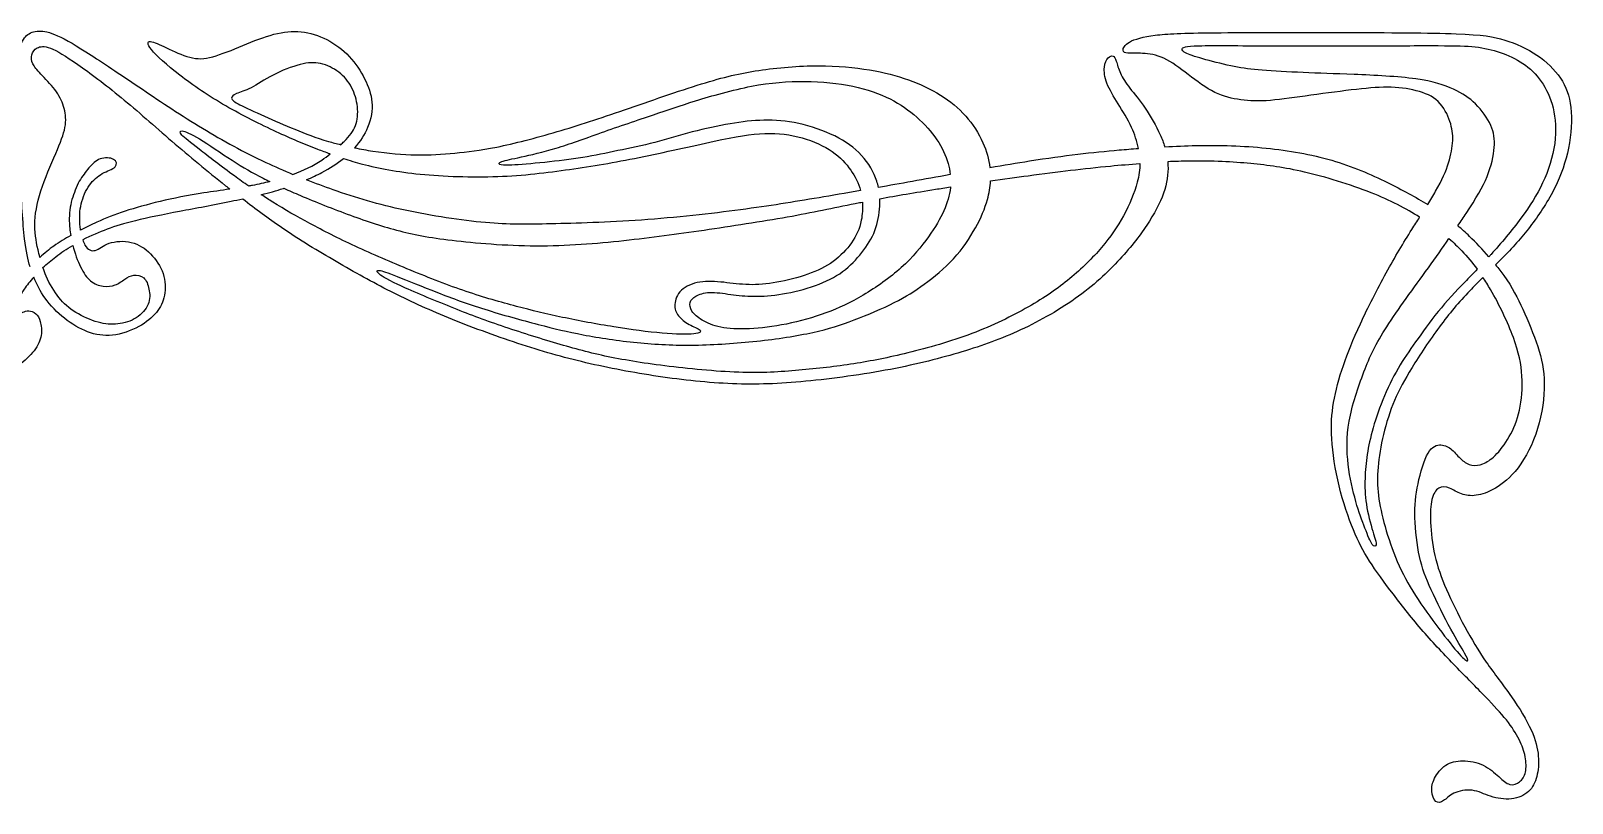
# Model space of a CAD drawing. Header units: millimetres. Extents: x -9.7 to 9.9, y 0 to 16.7.
# Drawn here: x 0.17 to 9.65, y -0.04 to 4.72 of the extents above; entities that cross this region are included whole.
import ezdxf

# ---------------------------------------------------------------- set-up
doc = ezdxf.new("R2010")
doc.units = ezdxf.units.MM
doc.header["$MEASUREMENT"] = 0
doc.layers.add('LAYER_1', color=18, linetype='Continuous')

msp = doc.modelspace()

# ---------------------------------------------------------------- linework, layer by layer
at = {"layer": 'LAYER_1', "color": 5}
for points, knots in [([(0.16228, 3.263035), (0.14808, 3.308655), (0.13707, 3.360435), (0.12829, 3.437205), (0.11725, 3.533765), (0.10965, 3.669975), (0.10182, 3.793615), (0.09398, 3.917245), (0.0858, 4.028405), (0.07999, 4.127025), (0.07418, 4.225645), (0.07067, 4.311785), (0.0736, 4.391515), (0.07651, 4.471215), (0.08582, 4.544555), (0.09688, 4.594295), (0.10794, 4.644045), (0.12074, 4.670225), (0.14024, 4.687665), (0.15972, 4.705115), (0.1859, 4.713875), (0.21617, 4.715035), (0.24641, 4.716195), (0.28074, 4.709785), (0.33136, 4.686795), (0.38198, 4.663835), (0.44893, 4.624245), (0.53736, 4.567215), (0.6258, 4.510215), (0.73579, 4.435715), (0.85334, 4.356575), (0.97085, 4.277455), (1.096, 4.193635), (1.22283, 4.116845), (1.34966, 4.040045), (1.47832, 3.970185), (1.61241, 3.907065), (1.66706, 3.881355), (1.72264, 3.856735), (1.77874, 3.833275)], [60, 60, 60, 60, 60.14285714, 60.14285714, 60.14285714, 60.21428571, 60.21428571, 60.21428571, 60.28571429, 60.28571429, 60.28571429, 60.35714286, 60.35714286, 60.35714286, 60.42857143, 60.42857143, 60.42857143, 60.5, 60.5, 60.5, 60.57142857, 60.57142857, 60.57142857, 60.64285714, 60.64285714, 60.64285714, 60.71428571, 60.71428571, 60.71428571, 60.78571429, 60.78571429, 60.78571429, 60.85714286, 60.85714286, 60.85714286, 60.92857143, 60.92857143, 60.92857143, 61, 61, 61, 61]), ([(2.008435, 3.958655), (1.98293, 3.967785), (1.95801, 3.977125), (1.9336, 3.986495), (1.85013, 4.018485), (1.77212, 4.051075), (1.67727, 4.095015), (1.58245, 4.138925), (1.47071, 4.194245), (1.36626, 4.254755), (1.26183, 4.315245), (1.16466, 4.381005), (1.08407, 4.443265), (1.0035, 4.505515), (0.93945, 4.564295), (0.90947, 4.600945), (0.87952, 4.637605), (0.88361, 4.652175), (0.90311, 4.651005), (0.92259, 4.649845), (0.9575, 4.632935), (1.00144, 4.611975), (1.04535, 4.591055), (1.09835, 4.566035), (1.14519, 4.553815), (1.19201, 4.541595), (1.23275, 4.542175), (1.28627, 4.556715), (1.33979, 4.571255), (1.40616, 4.599785), (1.4719, 4.626835), (1.53764, 4.653885), (1.60283, 4.679515), (1.66247, 4.695215), (1.72208, 4.710915), (1.77624, 4.716745), (1.83005, 4.711205), (1.88386, 4.705695), (1.9374, 4.688805), (1.98802, 4.662625), (2.03864, 4.636445), (2.08635, 4.600945), (2.12591, 4.559035), (2.16547, 4.517155), (2.19693, 4.468865), (2.22078, 4.421435), (2.24462, 4.374015), (2.26092, 4.327465), (2.26531, 4.277715), (2.26966, 4.227975), (2.26203, 4.175005), (2.23878, 4.120905), (2.22063, 4.078675), (2.19284, 4.035665), (2.15869, 3.996685)], [62, 62, 62, 62, 62.10526316, 62.10526316, 62.10526316, 62.15789474, 62.15789474, 62.15789474, 62.21052632, 62.21052632, 62.21052632, 62.26315789, 62.26315789, 62.26315789, 62.31578947, 62.31578947, 62.31578947, 62.36842105, 62.36842105, 62.36842105, 62.42105263, 62.42105263, 62.42105263, 62.47368421, 62.47368421, 62.47368421, 62.52631579, 62.52631579, 62.52631579, 62.57894737, 62.57894737, 62.57894737, 62.63157895, 62.63157895, 62.63157895, 62.68421053, 62.68421053, 62.68421053, 62.73684211, 62.73684211, 62.73684211, 62.78947368, 62.78947368, 62.78947368, 62.84210526, 62.84210526, 62.84210526, 62.89473684, 62.89473684, 62.89473684, 62.94736842, 62.94736842, 62.94736842, 63, 63, 63, 63]), ([(8.76118, 3.647535), (8.77905, 3.676335), (8.79576, 3.703905), (8.81038, 3.729585), (8.84964, 3.798515), (8.87411, 3.853835), (8.8901, 3.904155), (8.90609, 3.954485), (8.91367, 3.999875), (8.91512, 4.040625), (8.91657, 4.081345), (8.9119, 4.117425), (8.89794, 4.159035), (8.88398, 4.200635), (8.8607, 4.247765), (8.82579, 4.281225), (8.7909, 4.314665), (8.74432, 4.334485), (8.69109, 4.348155), (8.63786, 4.361795), (8.5779, 4.369395), (8.51303, 4.369685), (8.44817, 4.369975), (8.37831, 4.362955), (8.29133, 4.352485), (8.20435, 4.342035), (8.10018, 4.328065), (8.00795, 4.315275), (7.91574, 4.302475), (7.83541, 4.290835), (7.76764, 4.286745), (7.69987, 4.282675), (7.64455, 4.286185), (7.59103, 4.295215), (7.53751, 4.304215), (7.48571, 4.318755), (7.43158, 4.348445), (7.37748, 4.378105), (7.32103, 4.422915), (7.26865, 4.462505), (7.21629, 4.502065), (7.16799, 4.536395), (7.12115, 4.555315), (7.07431, 4.574215), (7.02891, 4.577695), (6.994, 4.578565), (6.95909, 4.579435), (6.93465, 4.577695), (6.91689, 4.578855), (6.89915, 4.580015), (6.88809, 4.584105), (6.88722, 4.596615), (6.88635, 4.609105), (6.89567, 4.630085), (6.92681, 4.647815), (6.95792, 4.665555), (7.01089, 4.680115), (7.0842, 4.689435), (7.15751, 4.698725), (7.2512, 4.702815), (7.45137, 4.704845), (7.65154, 4.706875), (7.9582, 4.706875), (8.23894, 4.706295), (8.51968, 4.705715), (8.77456, 4.704525), (8.93631, 4.698405), (9.09806, 4.692315), (9.16673, 4.681255), (9.23568, 4.660005), (9.30462, 4.638795), (9.37389, 4.607335), (9.43324, 4.567195), (9.49257, 4.527055), (9.54205, 4.478175), (9.57755, 4.425795), (9.61301, 4.373435), (9.63458, 4.317565), (9.64244, 4.244255), (9.65028, 4.170945), (9.64445, 4.080135), (9.62758, 3.994895), (9.61072, 3.909675), (9.58277, 3.829925), (9.5435, 3.751095), (9.50423, 3.672265), (9.45359, 3.594255), (9.40094, 3.524425), (9.34829, 3.454625), (9.29356, 3.392925), (9.2284, 3.326315), (9.21243, 3.309975), (9.19578, 3.293325), (9.17884, 3.276485)], [67, 67, 67, 67, 67.0625, 67.0625, 67.0625, 67.09375, 67.09375, 67.09375, 67.125, 67.125, 67.125, 67.15625, 67.15625, 67.15625, 67.1875, 67.1875, 67.1875, 67.21875, 67.21875, 67.21875, 67.25, 67.25, 67.25, 67.28125, 67.28125, 67.28125, 67.3125, 67.3125, 67.3125, 67.34375, 67.34375, 67.34375, 67.375, 67.375, 67.375, 67.40625, 67.40625, 67.40625, 67.4375, 67.4375, 67.4375, 67.46875, 67.46875, 67.46875, 67.5, 67.5, 67.5, 67.53125, 67.53125, 67.53125, 67.5625, 67.5625, 67.5625, 67.59375, 67.59375, 67.59375, 67.625, 67.625, 67.625, 67.65625, 67.65625, 67.65625, 67.6875, 67.6875, 67.6875, 67.71875, 67.71875, 67.71875, 67.75, 67.75, 67.75, 67.78125, 67.78125, 67.78125, 67.8125, 67.8125, 67.8125, 67.84375, 67.84375, 67.84375, 67.875, 67.875, 67.875, 67.90625, 67.90625, 67.90625, 67.9375, 67.9375, 67.9375, 67.96875, 67.96875, 67.96875, 68, 68, 68, 68]), ([(0.22274, 3.322385), (0.21862, 3.337875), (0.21479, 3.353525), (0.2112, 3.369095), (0.19843, 3.424645), (0.18851, 3.479955), (0.1917, 3.544245), (0.19489, 3.608535), (0.2112, 3.681875), (0.23825, 3.760125), (0.2653, 3.838395), (0.30315, 3.921605), (0.3302, 3.986185), (0.35725, 4.050755), (0.37356, 4.096755), (0.37907, 4.138055), (0.38462, 4.179355), (0.37936, 4.216015), (0.36833, 4.251225), (0.35728, 4.286425), (0.34039, 4.320175), (0.3145, 4.354515), (0.28861, 4.388845), (0.25369, 4.423765), (0.22838, 4.450525), (0.20308, 4.477285), (0.18735, 4.495915), (0.17864, 4.514515), (0.1699, 4.533125), (0.16813, 4.551785), (0.17278, 4.568935), (0.17745, 4.586085), (0.18851, 4.601815), (0.20624, 4.611395), (0.224, 4.621005), (0.24844, 4.624515), (0.28771, 4.609685), (0.32698, 4.594855), (0.38113, 4.561655), (0.45532, 4.509875), (0.5295, 4.458095), (0.62377, 4.387685), (0.72326, 4.305635), (0.82275, 4.223585), (0.92752, 4.129905), (1.03485, 4.037405), (1.14221, 3.944885), (1.2522, 3.853495), (1.36536, 3.763315), (1.37413, 3.756325), (1.38291, 3.749325), (1.39173, 3.742355)], [12, 12, 12, 12, 12.05555556, 12.05555556, 12.05555556, 12.11111111, 12.11111111, 12.11111111, 12.16666667, 12.16666667, 12.16666667, 12.22222222, 12.22222222, 12.22222222, 12.27777778, 12.27777778, 12.27777778, 12.33333333, 12.33333333, 12.33333333, 12.38888889, 12.38888889, 12.38888889, 12.44444444, 12.44444444, 12.44444444, 12.5, 12.5, 12.5, 12.55555556, 12.55555556, 12.55555556, 12.61111111, 12.61111111, 12.61111111, 12.66666667, 12.66666667, 12.66666667, 12.72222222, 12.72222222, 12.72222222, 12.77777778, 12.77777778, 12.77777778, 12.83333333, 12.83333333, 12.83333333, 12.88888889, 12.88888889, 12.88888889, 13, 13, 13, 13]), ([(6.98157, 3.992915), (6.97289, 4.036665), (6.95835, 4.080285), (6.93948, 4.121485), (6.91565, 4.173555), (6.8848, 4.221845), (6.85658, 4.267235), (6.82837, 4.312605), (6.80275, 4.355115), (6.78792, 4.393515), (6.77309, 4.431885), (6.76899, 4.466255), (6.77192, 4.493015), (6.77483, 4.519745), (6.78472, 4.538985), (6.7952, 4.550335), (6.80565, 4.561655), (6.81674, 4.565165), (6.82515, 4.561655), (6.83357, 4.558165), (6.83943, 4.547695), (6.84553, 4.529055), (6.85162, 4.510455), (6.85804, 4.483695), (6.87084, 4.455485), (6.88361, 4.427275), (6.90285, 4.397555), (6.92932, 4.363225), (6.95579, 4.328915), (6.98954, 4.289905), (7.02329, 4.240745), (7.05702, 4.191575), (7.09083, 4.132225), (7.11553, 4.076935), (7.12677, 4.051816), (7.136169, 4.027487), (7.14354, 4.003285)], [65, 65, 65, 65, 65.15384661, 65.15384661, 65.15384661, 65.23076991, 65.23076991, 65.23076991, 65.30769322, 65.30769322, 65.30769322, 65.38461652, 65.38461652, 65.38461652, 65.46153983, 65.46153983, 65.46153983, 65.53846313, 65.53846313, 65.53846313, 65.61538643, 65.61538643, 65.61538643, 65.69230974, 65.69230974, 65.69230974, 65.76923304, 65.76923304, 65.76923304, 65.84615635, 65.84615635, 65.84615635, 65.92307965, 65.92307965, 65.92307965, 66, 66, 66, 66]), ([(8.94674, 3.516515), (8.96502, 3.543425), (8.9822, 3.569055), (8.99799, 3.593045), (9.05908, 3.685855), (9.09983, 3.754525), (9.12688, 3.819975), (9.15393, 3.885445), (9.16733, 3.947705), (9.17111, 3.998905), (9.17491, 4.050095), (9.16905, 4.090295), (9.14899, 4.134785), (9.12891, 4.179305), (9.09457, 4.228185), (9.05618, 4.266285), (9.01778, 4.304395), (8.97529, 4.331765), (8.92003, 4.357075), (8.86474, 4.382385), (8.79665, 4.405655), (8.68843, 4.420775), (8.5802, 4.435905), (8.4318, 4.442925), (8.30904, 4.447855), (8.18627, 4.452795), (8.08907, 4.455695), (7.99541, 4.459755), (7.90173, 4.463825), (7.8115, 4.469105), (7.74286, 4.474615), (7.67419, 4.480135), (7.62705, 4.485965), (7.57092, 4.496995), (7.51476, 4.508055), (7.44958, 4.524365), (7.39664, 4.538905), (7.3437, 4.553445), (7.30293, 4.566265), (7.27881, 4.577305), (7.25466, 4.588355), (7.24706, 4.597705), (7.25025, 4.606115), (7.25347, 4.614535), (7.26746, 4.622135), (7.35502, 4.624755), (7.44258, 4.627365), (7.6038, 4.625015), (7.78767, 4.624145), (7.97153, 4.623275), (8.17811, 4.623885), (8.36343, 4.624465), (8.54877, 4.625045), (8.71286, 4.625625), (8.82544, 4.625335), (8.93805, 4.625045), (8.99915, 4.623855), (9.05412, 4.617755), (9.10912, 4.611665), (9.15802, 4.600575), (9.2066, 4.584005), (9.25519, 4.567435), (9.30348, 4.545315), (9.34681, 4.515945), (9.39017, 4.486545), (9.4286, 4.449885), (9.46029, 4.404815), (9.49201, 4.359715), (9.51703, 4.306135), (9.53244, 4.242145), (9.54786, 4.178145), (9.55372, 4.103645), (9.54266, 4.023365), (9.5316, 3.943055), (9.50365, 3.856925), (9.46847, 3.780705), (9.43327, 3.704485), (9.39075, 3.638115), (9.3352, 3.563645), (9.27962, 3.489165), (9.21096, 3.406545), (9.15189, 3.340805), (9.147172, 3.335557), (9.142503, 3.330359), (9.13791, 3.325325)], [1, 1, 1, 1, 1.06896638, 1.06896638, 1.06896638, 1.10344957, 1.10344957, 1.10344957, 1.13793275, 1.13793275, 1.13793275, 1.17241594, 1.17241594, 1.17241594, 1.20689913, 1.20689913, 1.20689913, 1.24138232, 1.24138232, 1.24138232, 1.27586551, 1.27586551, 1.27586551, 1.3103487, 1.3103487, 1.3103487, 1.34483189, 1.34483189, 1.34483189, 1.37931507, 1.37931507, 1.37931507, 1.41379826, 1.41379826, 1.41379826, 1.44828145, 1.44828145, 1.44828145, 1.48276464, 1.48276464, 1.48276464, 1.51724783, 1.51724783, 1.51724783, 1.55173102, 1.55173102, 1.55173102, 1.5862142, 1.5862142, 1.5862142, 1.62069739, 1.62069739, 1.62069739, 1.65518058, 1.65518058, 1.65518058, 1.68966377, 1.68966377, 1.68966377, 1.72414696, 1.72414696, 1.72414696, 1.75863015, 1.75863015, 1.75863015, 1.79311334, 1.79311334, 1.79311334, 1.82759652, 1.82759652, 1.82759652, 1.86207971, 1.86207971, 1.86207971, 1.8965629, 1.8965629, 1.8965629, 1.93104609, 1.93104609, 1.93104609, 1.96552928, 1.96552928, 1.96552928, 2, 2, 2, 2]), ([(2.07408, 4.015735), (2.04787, 4.022175), (2.02259, 4.028905), (1.99889, 4.035765), (1.91859, 4.059015), (1.85573, 4.084085), (1.79202, 4.110555), (1.72829, 4.137025), (1.66366, 4.164975), (1.60372, 4.191445), (1.54379, 4.217915), (1.48848, 4.242935), (1.45359, 4.261245), (1.41867, 4.279595), (1.40411, 4.291225), (1.40236, 4.301675), (1.40062, 4.312155), (1.41168, 4.321495), (1.43261, 4.330205), (1.45356, 4.338915), (1.48444, 4.347095), (1.52194, 4.366575), (1.55947, 4.386045), (1.60372, 4.416925), (1.65724, 4.444555), (1.71076, 4.472185), (1.77362, 4.496655), (1.82366, 4.509455), (1.8737, 4.522255), (1.91093, 4.523415), (1.94962, 4.514705), (1.98831, 4.505965), (2.0285, 4.487305), (2.06165, 4.462025), (2.09482, 4.436715), (2.121, 4.404685), (2.14019, 4.368055), (2.1594, 4.331395), (2.17162, 4.290045), (2.17597, 4.249035), (2.18035, 4.208015), (2.17684, 4.167275), (2.16407, 4.132965), (2.15127, 4.098635), (2.12913, 4.070685), (2.09395, 4.035215), (2.08772, 4.028935), (2.08107, 4.022385), (2.07408, 4.015735)], [0, 0, 0, 0, 0.05882353, 0.05882353, 0.05882353, 0.11764706, 0.11764706, 0.11764706, 0.17647059, 0.17647059, 0.17647059, 0.23529412, 0.23529412, 0.23529412, 0.29411765, 0.29411765, 0.29411765, 0.35294118, 0.35294118, 0.35294118, 0.41176471, 0.41176471, 0.41176471, 0.47058824, 0.47058824, 0.47058824, 0.52941176, 0.52941176, 0.52941176, 0.58823529, 0.58823529, 0.58823529, 0.64705882, 0.64705882, 0.64705882, 0.70588235, 0.70588235, 0.70588235, 0.76470588, 0.76470588, 0.76470588, 0.82352941, 0.82352941, 0.82352941, 0.88235294, 0.88235294, 0.88235294, 1, 1, 1, 1]), ([(2.15869, 3.996685), (2.19577, 3.989055), (2.23353, 3.982165), (2.27064, 3.976415), (2.3643, 3.961905), (2.45392, 3.954305), (2.53742, 3.953145), (2.62089, 3.951975), (2.69832, 3.957235), (2.77512, 3.964225), (2.85191, 3.971195), (2.92815, 3.979925), (3.03348, 4.001465), (3.13878, 4.022965), (3.27321, 4.057325), (3.405, 4.096015), (3.53677, 4.134685), (3.66598, 4.177775), (3.82018, 4.230715), (3.97435, 4.283655), (4.1536, 4.346515), (4.29267, 4.389585), (4.43172, 4.432625), (4.53066, 4.455905), (4.64588, 4.473085), (4.76108, 4.490235), (4.89258, 4.501295), (5.01128, 4.501585), (5.12996, 4.501875), (5.23589, 4.491405), (5.32723, 4.475985), (5.41857, 4.460575), (5.49542, 4.440175), (5.56699, 4.414575), (5.63853, 4.389005), (5.70491, 4.358125), (5.76397, 4.321185), (5.823, 4.284265), (5.87481, 4.241165), (5.91875, 4.191715), (5.96266, 4.142285), (5.99874, 4.086355), (6.02463, 4.027615), (6.04661, 3.977685), (6.06131, 3.925665), (6.06788, 3.875265)], [63, 63, 63, 63, 63.125, 63.125, 63.125, 63.1875, 63.1875, 63.1875, 63.25, 63.25, 63.25, 63.3125, 63.3125, 63.3125, 63.375, 63.375, 63.375, 63.4375, 63.4375, 63.4375, 63.5, 63.5, 63.5, 63.5625, 63.5625, 63.5625, 63.625, 63.625, 63.625, 63.6875, 63.6875, 63.6875, 63.75, 63.75, 63.75, 63.8125, 63.8125, 63.8125, 63.875, 63.875, 63.875, 63.9375, 63.9375, 63.9375, 64, 64, 64, 64]), ([(5.382135, 3.752465), (5.379379, 3.765377), (5.37584, 3.778516), (5.37144, 3.791785), (5.35373, 3.845305), (5.32166, 3.902365), (5.27833, 3.950055), (5.235, 3.997765), (5.18026, 4.036195), (5.11307, 4.069335), (5.04588, 4.102515), (4.96613, 4.130455), (4.89108, 4.146745), (4.81602, 4.163025), (4.74561, 4.167695), (4.67726, 4.166245), (4.60888, 4.164795), (4.54251, 4.157195), (4.46893, 4.144705), (4.39533, 4.132195), (4.31442, 4.114725), (4.23617, 4.094095), (4.15792, 4.073425), (4.08224, 4.049575), (4.00573, 4.029805), (3.92922, 4.010015), (3.85182, 3.994285), (3.7788, 3.979165), (3.70578, 3.964035), (3.63711, 3.949475), (3.56263, 3.937275), (3.48816, 3.925065), (3.40783, 3.915135), (3.329, 3.907005), (3.25017, 3.898885), (3.17274, 3.892445), (3.12534, 3.890125), (3.07792, 3.887795), (3.06045, 3.889565), (3.05203, 3.893635), (3.04359, 3.897695), (3.04417, 3.904105), (3.06509, 3.911655), (3.08605, 3.919205), (3.1274, 3.927965), (3.18499, 3.940445), (3.2426, 3.952955), (3.31649, 3.969295), (3.3988, 3.994285), (3.48114, 4.019305), (3.57195, 4.053085), (3.67754, 4.090295), (3.78315, 4.127525), (3.90362, 4.168275), (3.99757, 4.200265), (4.09155, 4.232275), (4.15908, 4.255545), (4.25712, 4.285795), (4.35517, 4.316065), (4.48377, 4.353325), (4.60131, 4.375705), (4.71885, 4.398105), (4.82534, 4.405715), (4.92947, 4.404835), (5.03364, 4.403945), (5.1355, 4.394625), (5.22452, 4.376025), (5.31353, 4.357385), (5.38978, 4.329445), (5.45377, 4.297165), (5.51777, 4.264865), (5.56957, 4.228205), (5.61726, 4.185745), (5.66498, 4.143255), (5.70865, 4.094965), (5.74151, 4.046665), (5.77439, 3.998375), (5.79653, 3.950055), (5.81018, 3.900595), (5.81648, 3.877795), (5.82102, 3.854705), (5.82361, 3.831715)], [1, 1, 1, 1, 1.0714233, 1.0714233, 1.0714233, 1.10713779, 1.10713779, 1.10713779, 1.14285228, 1.14285228, 1.14285228, 1.17856677, 1.17856677, 1.17856677, 1.21428126, 1.21428126, 1.21428126, 1.24999574, 1.24999574, 1.24999574, 1.28571023, 1.28571023, 1.28571023, 1.32142472, 1.32142472, 1.32142472, 1.35713921, 1.35713921, 1.35713921, 1.3928537, 1.3928537, 1.3928537, 1.42856819, 1.42856819, 1.42856819, 1.46428267, 1.46428267, 1.46428267, 1.49999716, 1.49999716, 1.49999716, 1.53571165, 1.53571165, 1.53571165, 1.57142614, 1.57142614, 1.57142614, 1.60714063, 1.60714063, 1.60714063, 1.64285512, 1.64285512, 1.64285512, 1.6785696, 1.6785696, 1.6785696, 1.71428409, 1.71428409, 1.71428409, 1.74999858, 1.74999858, 1.74999858, 1.78571307, 1.78571307, 1.78571307, 1.82142756, 1.82142756, 1.82142756, 1.85714205, 1.85714205, 1.85714205, 1.89285653, 1.89285653, 1.89285653, 1.92857102, 1.92857102, 1.92857102, 1.96428551, 1.96428551, 1.96428551, 2, 2, 2, 2]), ([(1.50716, 3.760755), (1.47787, 3.781105), (1.44831, 3.802085), (1.41894, 3.823535), (1.33924, 3.881705), (1.26007, 3.943425), (1.20335, 3.987345), (1.14661, 4.031285), (1.11228, 4.057485), (1.096, 4.075225), (1.07969, 4.092955), (1.08146, 4.102295), (1.0989, 4.100265), (1.11634, 4.098205), (1.14954, 4.084825), (1.2048, 4.051105), (1.26007, 4.017345), (1.3375, 3.963195), (1.40527, 3.919575), (1.47304, 3.875945), (1.53125, 3.842745), (1.59641, 3.809315), (1.60961, 3.802535), (1.62312, 3.795725), (1.637, 3.788885)], [3, 3, 3, 3, 3.11111111, 3.11111111, 3.11111111, 3.22222222, 3.22222222, 3.22222222, 3.33333333, 3.33333333, 3.33333333, 3.44444444, 3.44444444, 3.44444444, 3.55555556, 3.55555556, 3.55555556, 3.66666667, 3.66666667, 3.66666667, 3.77777778, 3.77777778, 3.77777778, 4, 4, 4, 4]), ([(2.08994, 3.930845), (2.12723, 3.918805), (2.1661, 3.907275), (2.2068, 3.896585), (2.30745, 3.870145), (2.41979, 3.848555), (2.56291, 3.834625), (2.70605, 3.820665), (2.88007, 3.814225), (3.03921, 3.820025), (3.19834, 3.825855), (3.34264, 3.843935), (3.48198, 3.863995), (3.62135, 3.884075), (3.75579, 3.906195), (3.90967, 3.937305), (4.06358, 3.968445), (4.23702, 4.008615), (4.37052, 4.036825), (4.50406, 4.065035), (4.59777, 4.081345), (4.68212, 4.084535), (4.76649, 4.087735), (4.84157, 4.077835), (4.91195, 4.057775), (4.98236, 4.037695), (5.04815, 4.007425), (5.09816, 3.973115), (5.1482, 3.938785), (5.18256, 3.900355), (5.21135, 3.859055), (5.23774, 3.821215), (5.25949, 3.780865), (5.27189, 3.733255)], [4, 4, 4, 4, 4.08333333, 4.08333333, 4.08333333, 4.16666667, 4.16666667, 4.16666667, 4.25, 4.25, 4.25, 4.33333333, 4.33333333, 4.33333333, 4.41666667, 4.41666667, 4.41666667, 4.5, 4.5, 4.5, 4.58333333, 4.58333333, 4.58333333, 4.66666667, 4.66666667, 4.66666667, 4.75, 4.75, 4.75, 4.83333333, 4.83333333, 4.83333333, 5, 5, 5, 5]), ([(6.06788, 3.875265), (6.1523, 3.889965), (6.23451, 3.903845), (6.31059, 3.915795), (6.53082, 3.950395), (6.69961, 3.969055), (6.8631, 3.983305), (6.90293, 3.986765), (6.94243, 3.990005), (6.98157, 3.992915)], [64, 64, 64, 64, 64.5, 64.5, 64.5, 64.75, 64.75, 64.75, 65, 65, 65, 65]), ([(7.14354, 4.003285), (7.208637, 4.006715), (7.272523, 4.009165), (7.33502, 4.010385), (7.48513, 4.013285), (7.62711, 4.009195), (7.76706, 3.994945), (7.90698, 3.980695), (8.04492, 3.956225), (8.17059, 3.919575), (8.29626, 3.882915), (8.40979, 3.834045), (8.51422, 3.782845), (8.60429, 3.738715), (8.68769, 3.692715), (8.76118, 3.647535)], [66, 66, 66, 66, 66.33332199, 66.33332199, 66.33332199, 66.49999149, 66.49999149, 66.49999149, 66.66666099, 66.66666099, 66.66666099, 66.8333305, 66.8333305, 66.8333305, 67, 67, 67, 67]), ([(0.473, 3.490175), (0.47144, 3.500675), (0.4702, 3.511395), (0.46928, 3.521845), (0.46521, 3.567525), (0.46695, 3.610035), (0.47682, 3.651625), (0.48672, 3.693225), (0.50477, 3.733965), (0.52715, 3.765955), (0.54956, 3.797965), (0.57634, 3.821245), (0.60659, 3.837815), (0.63686, 3.854415), (0.67061, 3.864315), (0.68515, 3.879435), (0.69972, 3.894555), (0.69505, 3.914955), (0.67557, 3.925695), (0.65607, 3.936465), (0.62173, 3.937625), (0.59384, 3.927965), (0.56592, 3.918305), (0.54438, 3.897775), (0.52398, 3.873305), (0.50358, 3.848815), (0.48421, 3.820315), (0.4649, 3.791845)], [9, 9, 9, 9, 9.1, 9.1, 9.1, 9.2, 9.2, 9.2, 9.3, 9.3, 9.3, 9.4, 9.4, 9.4, 9.5, 9.5, 9.5, 9.6, 9.6, 9.6, 9.7, 9.7, 9.7, 9.8, 9.8, 9.8, 10, 10, 10, 10]), ([(7.16195, 3.910655), (7.1667, 3.857075), (7.16179, 3.799915), (7.14374, 3.740035), (7.12513, 3.678385), (7.09252, 3.613755), (7.04918, 3.545385), (7.00585, 3.477035), (6.9517, 3.404875), (6.88042, 3.326025), (6.80916, 3.247195), (6.7207, 3.161665), (6.61276, 3.082805), (6.50485, 3.003985), (6.37739, 2.931805), (6.25694, 2.875645), (6.13652, 2.819515), (6.02302, 2.779345), (5.89441, 2.740655), (5.76584, 2.701965), (5.62212, 2.664735), (5.45541, 2.633015), (5.2887, 2.601315), (5.09901, 2.575115), (4.93462, 2.559405), (4.77026, 2.543705), (4.63116, 2.538455), (4.48337, 2.544285), (4.33558, 2.550095), (4.17904, 2.566985), (4.026, 2.589675), (3.87299, 2.612345), (3.72343, 2.640875), (3.58174, 2.674045), (3.44008, 2.707195), (3.30622, 2.745035), (3.16308, 2.792465), (3.01997, 2.839855), (2.86748, 2.896915), (2.73569, 2.950725), (2.60392, 3.004535), (2.49276, 3.055175), (2.38105, 3.111915), (2.26934, 3.168635), (2.157, 3.231495), (2.04529, 3.296365), (1.93358, 3.361225), (1.82239, 3.428185), (1.70868, 3.506135), (1.62982, 3.560165), (1.54968, 3.619595), (1.47024, 3.680945)], [70, 70, 70, 70, 70.11111111, 70.11111111, 70.11111111, 70.16666667, 70.16666667, 70.16666667, 70.22222222, 70.22222222, 70.22222222, 70.27777778, 70.27777778, 70.27777778, 70.33333333, 70.33333333, 70.33333333, 70.38888889, 70.38888889, 70.38888889, 70.44444444, 70.44444444, 70.44444444, 70.5, 70.5, 70.5, 70.55555556, 70.55555556, 70.55555556, 70.61111111, 70.61111111, 70.61111111, 70.66666667, 70.66666667, 70.66666667, 70.72222222, 70.72222222, 70.72222222, 70.77777778, 70.77777778, 70.77777778, 70.83333333, 70.83333333, 70.83333333, 70.88888889, 70.88888889, 70.88888889, 70.94444444, 70.94444444, 70.94444444, 71, 71, 71, 71]), ([(1.77874, 3.833275), (1.84586, 3.858265), (1.90386, 3.886185), (1.95635, 3.920865), (1.974427, 3.932813), (1.991923, 3.94561), (2.008435, 3.958655)], [61, 61, 61, 61, 61.66670811, 61.66670811, 61.66670811, 62, 62, 62, 62]), ([(1.86248, 3.79927), (1.896503, 3.814037), (1.927772, 3.829346), (1.95717, 3.845075), (2.00652, 3.871465), (2.05078, 3.899225), (2.08994, 3.930845)], [6, 6, 6, 6, 6.3333214, 6.3333214, 6.3333214, 7, 7, 7, 7]), ([(6.99075, 3.900095), (6.99049, 3.863595), (6.98537, 3.825885), (6.97442, 3.784265), (6.95755, 3.720295), (6.92668, 3.646935), (6.88976, 3.578875), (6.85281, 3.510785), (6.80972, 3.447945), (6.75474, 3.383375), (6.69977, 3.318795), (6.63282, 3.252425), (6.55895, 3.191355), (6.48506, 3.130255), (6.40415, 3.074365), (6.30436, 3.017365), (6.20458, 2.960335), (6.08588, 2.902145), (5.95612, 2.853265), (5.82635, 2.804395), (5.68553, 2.764805), (5.56364, 2.734855), (5.44174, 2.704895), (5.33871, 2.684495), (5.22993, 2.667635), (5.12112, 2.650775), (5.00648, 2.637395), (4.89216, 2.627235), (4.77783, 2.617045), (4.66375, 2.610025), (4.52208, 2.614955), (4.38039, 2.619925), (4.21105, 2.636815), (4.06769, 2.654785), (3.92431, 2.672785), (3.80688, 2.691915), (3.69897, 2.715165), (3.59103, 2.738445), (3.49254, 2.765915), (3.38244, 2.798745), (3.27234, 2.831575), (3.15057, 2.869865), (3.04198, 2.907315), (2.93338, 2.944765), (2.83795, 2.981415), (2.72972, 3.025045), (2.6215, 3.068695), (2.50044, 3.119335), (2.42481, 3.155095), (2.34917, 3.190875), (2.3189, 3.211855), (2.30523, 3.225215), (2.29156, 3.238595), (2.29447, 3.244455), (2.31133, 3.242125), (2.32819, 3.239785), (2.35907, 3.229305), (2.42104, 3.204865), (2.483, 3.180425), (2.57611, 3.142005), (2.6686, 3.105955), (2.76113, 3.069875), (2.8531, 3.036095), (2.95956, 3.002665), (3.06604, 2.969195), (3.18707, 2.936025), (3.28743, 2.909845), (3.38782, 2.883665), (3.46755, 2.864455), (3.56588, 2.845845), (3.66421, 2.827245), (3.7812, 2.809165), (3.89726, 2.797555), (4.01333, 2.785915), (4.12858, 2.780665), (4.25193, 2.782405), (4.37527, 2.784145), (4.50678, 2.792915), (4.63303, 2.806555), (4.75931, 2.820225), (4.88036, 2.838885), (4.97811, 2.860395), (5.07586, 2.881925), (5.15036, 2.906365), (5.23325, 2.937765), (5.31617, 2.969195), (5.40756, 3.007595), (5.47969, 3.043965), (5.55184, 3.080325), (5.60481, 3.114665), (5.66413, 3.157995), (5.72348, 3.201355), (5.78928, 3.253745), (5.84454, 3.313935), (5.8998, 3.374165), (5.94464, 3.442275), (5.97894, 3.504525), (6.01328, 3.566785), (6.03713, 3.623235), (6.05255, 3.679075), (6.06294, 3.716765), (6.06952, 3.754205), (6.07136, 3.792475)], [2, 2, 2, 2, 2.02857143, 2.02857143, 2.02857143, 2.05714286, 2.05714286, 2.05714286, 2.08571429, 2.08571429, 2.08571429, 2.11428571, 2.11428571, 2.11428571, 2.14285714, 2.14285714, 2.14285714, 2.17142857, 2.17142857, 2.17142857, 2.2, 2.2, 2.2, 2.22857143, 2.22857143, 2.22857143, 2.25714286, 2.25714286, 2.25714286, 2.28571429, 2.28571429, 2.28571429, 2.31428571, 2.31428571, 2.31428571, 2.34285714, 2.34285714, 2.34285714, 2.37142857, 2.37142857, 2.37142857, 2.4, 2.4, 2.4, 2.42857143, 2.42857143, 2.42857143, 2.45714286, 2.45714286, 2.45714286, 2.48571429, 2.48571429, 2.48571429, 2.51428571, 2.51428571, 2.51428571, 2.54285714, 2.54285714, 2.54285714, 2.57142857, 2.57142857, 2.57142857, 2.6, 2.6, 2.6, 2.62857143, 2.62857143, 2.62857143, 2.65714286, 2.65714286, 2.65714286, 2.68571429, 2.68571429, 2.68571429, 2.71428571, 2.71428571, 2.71428571, 2.74285714, 2.74285714, 2.74285714, 2.77142857, 2.77142857, 2.77142857, 2.8, 2.8, 2.8, 2.82857143, 2.82857143, 2.82857143, 2.85714286, 2.85714286, 2.85714286, 2.88571429, 2.88571429, 2.88571429, 2.91428571, 2.91428571, 2.91428571, 2.94285714, 2.94285714, 2.94285714, 3, 3, 3, 3]), ([(6.07136, 3.792475), (6.15067, 3.803905), (6.22949, 3.814905), (6.30413, 3.824985), (6.48712, 3.849685), (6.64541, 3.868955), (6.81006, 3.884655), (6.86994, 3.890355), (6.93066, 3.895635), (6.99075, 3.900095)], [3, 3, 3, 3, 3.25, 3.25, 3.25, 3.5, 3.5, 3.5, 4, 4, 4, 4]), ([(8.71194, 3.569475), (8.62807, 3.622045), (8.5304, 3.673295), (8.41404, 3.719695), (8.28341, 3.771755), (8.12921, 3.817735), (8.0038, 3.847135), (7.87842, 3.876505), (7.78181, 3.889305), (7.67213, 3.899485), (7.56245, 3.909645), (7.43966, 3.917225), (7.29274, 3.914905), (7.25091, 3.914245), (7.20702, 3.912765), (7.16195, 3.910655)], [69, 69, 69, 69, 69.33333333, 69.33333333, 69.33333333, 69.5, 69.5, 69.5, 69.66666667, 69.66666667, 69.66666667, 69.83333333, 69.83333333, 69.83333333, 70, 70, 70, 70]), ([(5.27189, 3.733255), (5.18, 3.717365), (5.09581, 3.703035), (5.01675, 3.689735), (4.85442, 3.662395), (4.71357, 3.639125), (4.5332, 3.615265), (4.35282, 3.591405), (4.13283, 3.566945), (3.92453, 3.552115), (3.71623, 3.537275), (3.51954, 3.532025), (3.36798, 3.528545), (3.21639, 3.525065), (3.10988, 3.523315), (2.96383, 3.536405), (2.81779, 3.549495), (2.63213, 3.577445), (2.46922, 3.612335), (2.30632, 3.647245), (2.16605, 3.689155), (2.02613, 3.738325), (1.971452, 3.757534), (1.916773, 3.777884), (1.86248, 3.79927)], [5, 5, 5, 5, 5.11111189, 5.11111189, 5.11111189, 5.22222377, 5.22222377, 5.22222377, 5.33333566, 5.33333566, 5.33333566, 5.44444755, 5.44444755, 5.44444755, 5.55555943, 5.55555943, 5.55555943, 5.66667132, 5.66667132, 5.66667132, 5.77778321, 5.77778321, 5.77778321, 6, 6, 6, 6]), ([(5.82361, 3.831715), (5.74354, 3.817255), (5.66484, 3.802845), (5.59079, 3.789545), (5.516905, 3.776246), (5.44756, 3.763947), (5.382135, 3.752465)], [2, 2, 2, 2, 2.33334981, 2.33334981, 2.33334981, 3, 3, 3, 3]), ([(0.4649, 3.791845), (0.44803, 3.755185), (0.43114, 3.718505), (0.41982, 3.677785), (0.40847, 3.637065), (0.40264, 3.592225), (0.40351, 3.544535), (0.40404, 3.516035), (0.40697, 3.486475), (0.41188, 3.456895)], [10, 10, 10, 10, 10.25, 10.25, 10.25, 10.5, 10.5, 10.5, 11, 11, 11, 11]), ([(1.39173, 3.742355), (1.33831, 3.734545), (1.28392, 3.727105), (1.23188, 3.718955), (1.13355, 3.703565), (1.04332, 3.685465), (0.96259, 3.666405), (0.88186, 3.647355), (0.81058, 3.627275), (0.7463, 3.606025), (0.68201, 3.584785), (0.62466, 3.562375), (0.57376, 3.539545), (0.53752, 3.523295), (0.50451, 3.506795), (0.473, 3.490175)], [8, 8, 8, 8, 8.16666667, 8.16666667, 8.16666667, 8.33333333, 8.33333333, 8.33333333, 8.5, 8.5, 8.5, 8.66666667, 8.66666667, 8.66666667, 9, 9, 9, 9]), ([(1.637, 3.788885), (1.60335, 3.780175), (1.56765, 3.772125), (1.5298, 3.764925), (1.52233, 3.763495), (1.51476, 3.762095), (1.50716, 3.760755)], [2, 2, 2, 2, 2.33333333, 2.33333333, 2.33333333, 3, 3, 3, 3]), ([(1.584815, 3.708145), (1.63222, 3.720135), (1.67791, 3.732915), (1.71976, 3.746165), (1.72124, 3.746635), (1.72274, 3.747135), (1.72422, 3.747585)], [3, 3, 3, 3, 3.33333333, 3.33333333, 3.33333333, 4, 4, 4, 4]), ([(5.28295, 3.662765), (5.28548, 3.624765), (5.28324, 3.585525), (5.27654, 3.550655), (5.26637, 3.497725), (5.24595, 3.454625), (5.21658, 3.412745), (5.1872, 3.370865), (5.14878, 3.330115), (5.1037, 3.297255), (5.0586, 3.264375), (5.0068, 3.239335), (4.94689, 3.218405), (4.88696, 3.197445), (4.81885, 3.180555), (4.75691, 3.169525), (4.69494, 3.158475), (4.63905, 3.153215), (4.58553, 3.154385), (4.53201, 3.155545), (4.48078, 3.163145), (4.43017, 3.168655), (4.37955, 3.174175), (4.32951, 3.177685), (4.28386, 3.170425), (4.23818, 3.163145), (4.19682, 3.145065), (4.17006, 3.119495), (4.1433, 3.093895), (4.13108, 3.060695), (4.12934, 3.033065), (4.12757, 3.005435), (4.13634, 2.983315), (4.15204, 2.962975), (4.16774, 2.942595), (4.19044, 2.923965), (4.21691, 2.909425), (4.24338, 2.894885), (4.27367, 2.884405), (4.28412, 2.874535), (4.2946, 2.864635), (4.28528, 2.855295), (4.24601, 2.851235), (4.20675, 2.847165), (4.13747, 2.848335), (4.05109, 2.855875), (3.96469, 2.863455), (3.86108, 2.877415), (3.75433, 2.894565), (3.64756, 2.911725), (3.53756, 2.932125), (3.43836, 2.953045), (3.33916, 2.974005), (3.2507, 2.995535), (3.15472, 3.020845), (3.05871, 3.046155), (2.9551, 3.075265), (2.84542, 3.112495), (2.73574, 3.149735), (2.61994, 3.195125), (2.503, 3.243135), (2.38604, 3.291135), (2.26789, 3.341755), (2.16288, 3.390625), (2.05785, 3.439505), (1.96591, 3.486635), (1.88415, 3.530555), (1.80239, 3.574495), (1.73082, 3.615265), (1.65489, 3.662955), (1.631885, 3.677412), (1.60846, 3.692499), (1.584815, 3.708145)], [5, 5, 5, 5, 5.04000068, 5.04000068, 5.04000068, 5.08000136, 5.08000136, 5.08000136, 5.12000203, 5.12000203, 5.12000203, 5.16000271, 5.16000271, 5.16000271, 5.20000339, 5.20000339, 5.20000339, 5.24000407, 5.24000407, 5.24000407, 5.28000475, 5.28000475, 5.28000475, 5.32000542, 5.32000542, 5.32000542, 5.3600061, 5.3600061, 5.3600061, 5.40000678, 5.40000678, 5.40000678, 5.44000746, 5.44000746, 5.44000746, 5.48000814, 5.48000814, 5.48000814, 5.52000882, 5.52000882, 5.52000882, 5.56000949, 5.56000949, 5.56000949, 5.60001017, 5.60001017, 5.60001017, 5.64001085, 5.64001085, 5.64001085, 5.68001153, 5.68001153, 5.68001153, 5.72001221, 5.72001221, 5.72001221, 5.76001288, 5.76001288, 5.76001288, 5.80001356, 5.80001356, 5.80001356, 5.84001424, 5.84001424, 5.84001424, 5.88001492, 5.88001492, 5.88001492, 5.9200156, 5.9200156, 5.9200156, 6, 6, 6, 6]), ([(1.72422, 3.747585), (1.75536, 3.733415), (1.78885, 3.718665), (1.82538, 3.703115), (1.91703, 3.664165), (2.02819, 3.619885), (2.1329, 3.581515), (2.23765, 3.543115), (2.33598, 3.510495), (2.43634, 3.484925), (2.5367, 3.459325), (2.63915, 3.440665), (2.78578, 3.424095), (2.9324, 3.407515), (3.12326, 3.392955), (3.31002, 3.393825), (3.49682, 3.394695), (3.67954, 3.411005), (3.84799, 3.429895), (4.01644, 3.448815), (4.17064, 3.470355), (4.34054, 3.495375), (4.51045, 3.520385), (4.6961, 3.548915), (4.85028, 3.576835), (5.00448, 3.604765), (5.12727, 3.632125), (5.26458, 3.659175), (5.27068, 3.660395), (5.27683, 3.661575), (5.28295, 3.662765)], [4, 4, 4, 4, 4.09090909, 4.09090909, 4.09090909, 4.18181818, 4.18181818, 4.18181818, 4.27272727, 4.27272727, 4.27272727, 4.36363636, 4.36363636, 4.36363636, 4.45454545, 4.45454545, 4.45454545, 4.54545455, 4.54545455, 4.54545455, 4.63636364, 4.63636364, 4.63636364, 4.72727273, 4.72727273, 4.72727273, 4.81818182, 4.81818182, 4.81818182, 5, 5, 5, 5]), ([(5.82506, 3.755795), (5.82498, 3.754605), (5.82485, 3.753415), (5.82474, 3.752225), (5.82036, 3.703935), (5.8064, 3.657965), (5.78431, 3.609085), (5.7622, 3.560215), (5.7319, 3.508405), (5.68944, 3.449085), (5.64698, 3.389735), (5.59224, 3.322775), (5.52244, 3.259655), (5.45261, 3.196525), (5.36764, 3.137175), (5.28881, 3.090335), (5.20995, 3.043485), (5.13722, 3.009155), (5.05897, 2.980365), (4.9807, 2.951545), (4.89691, 2.928265), (4.81605, 2.911985), (4.73516, 2.895705), (4.65715, 2.886355), (4.58822, 2.883165), (4.51926, 2.879975), (4.45933, 2.882875), (4.41132, 2.892455), (4.36332, 2.902065), (4.32724, 2.918395), (4.29816, 2.935845), (4.26905, 2.953285), (4.24694, 2.971915), (4.23472, 2.990815), (4.2225, 3.009705), (4.22015, 3.028945), (4.22422, 3.044645), (4.22831, 3.060355), (4.23878, 3.072575), (4.25855, 3.083625), (4.27834, 3.094685), (4.30745, 3.104585), (4.34469, 3.106035), (4.38193, 3.107515), (4.42732, 3.100495), (4.473, 3.094395), (4.51868, 3.088295), (4.56465, 3.083045), (4.61672, 3.082465), (4.66879, 3.081885), (4.72701, 3.085975), (4.79216, 3.097005), (4.85732, 3.108065), (4.9295, 3.126115), (4.99379, 3.149075), (5.05808, 3.172065), (5.11455, 3.200005), (5.16166, 3.234315), (5.20879, 3.268655), (5.24663, 3.309425), (5.27978, 3.352175), (5.31295, 3.394925), (5.34148, 3.439765), (5.36009, 3.487745), (5.37869, 3.535745), (5.38745, 3.586975), (5.39007, 3.637585), (5.39086, 3.652795), (5.39107, 3.667965), (5.39054, 3.683135)], [1, 1, 1, 1, 1.08333333, 1.08333333, 1.08333333, 1.125, 1.125, 1.125, 1.16666667, 1.16666667, 1.16666667, 1.20833333, 1.20833333, 1.20833333, 1.25, 1.25, 1.25, 1.29166667, 1.29166667, 1.29166667, 1.33333333, 1.33333333, 1.33333333, 1.375, 1.375, 1.375, 1.41666667, 1.41666667, 1.41666667, 1.45833333, 1.45833333, 1.45833333, 1.5, 1.5, 1.5, 1.54166667, 1.54166667, 1.54166667, 1.58333333, 1.58333333, 1.58333333, 1.625, 1.625, 1.625, 1.66666667, 1.66666667, 1.66666667, 1.70833333, 1.70833333, 1.70833333, 1.75, 1.75, 1.75, 1.79166667, 1.79166667, 1.79166667, 1.83333333, 1.83333333, 1.83333333, 1.875, 1.875, 1.875, 1.91666667, 1.91666667, 1.91666667, 1.95833333, 1.95833333, 1.95833333, 2, 2, 2, 2]), ([(5.39054, 3.683135), (5.49415, 3.702195), (5.60694, 3.721455), (5.73357, 3.741515), (5.76336, 3.746235), (5.79397, 3.751015), (5.82506, 3.755795)], [2, 2, 2, 2, 2.33333333, 2.33333333, 2.33333333, 3, 3, 3, 3]), ([(1.47024, 3.680945), (1.44638, 3.675645), (1.4225, 3.670495), (1.39885, 3.665565), (1.28859, 3.642605), (1.18327, 3.623945), (1.0823, 3.604765), (0.98136, 3.585575), (0.88477, 3.565755), (0.81159, 3.548175), (0.73843, 3.530605), (0.68866, 3.515135), (0.63585, 3.495525), (0.58743, 3.477535), (0.53628, 3.455945), (0.48627, 3.430245)], [41, 41, 41, 41, 41.33333333, 41.33333333, 41.33333333, 41.5, 41.5, 41.5, 41.66666667, 41.66666667, 41.66666667, 41.83333333, 41.83333333, 41.83333333, 42, 42, 42, 42]), ([(9.17884, 3.276485), (9.19705, 3.254035), (9.21399, 3.231965), (9.22906, 3.211125), (9.28432, 3.134615), (9.31401, 3.074105), (9.34631, 3.002525), (9.37859, 2.930955), (9.4135, 2.848335), (9.43823, 2.772955), (9.46296, 2.697615), (9.47753, 2.629525), (9.4784, 2.545445), (9.47927, 2.461365), (9.46647, 2.361265), (9.43765, 2.268165), (9.40886, 2.175085), (9.36405, 2.088945), (9.3172, 2.026985), (9.27036, 1.965015), (9.22149, 1.927195), (9.17755, 1.901595), (9.13363, 1.876005), (9.09463, 1.862595), (9.06, 1.857635), (9.0254, 1.852695), (8.99511, 1.856205), (8.96864, 1.866105), (8.94217, 1.875975), (8.91947, 1.892285), (8.8962, 1.901595), (8.87292, 1.910885), (8.84906, 1.913235), (8.82985, 1.902175), (8.81067, 1.891125), (8.79612, 1.866685), (8.78768, 1.831475), (8.77926, 1.796275), (8.77691, 1.750305), (8.77953, 1.690665), (8.78214, 1.631015), (8.78974, 1.557675), (8.80544, 1.487845), (8.82114, 1.418045), (8.845, 1.351675), (8.87672, 1.278365), (8.90842, 1.205075), (8.948, 1.124745), (8.98901, 1.049105), (9.03002, 0.973475), (9.07254, 0.902485), (9.1217, 0.831495), (9.17084, 0.760505), (9.22674, 0.689515), (9.27648, 0.618235), (9.3262, 0.546955), (9.36988, 0.475375), (9.3978, 0.413415), (9.42572, 0.351455), (9.43794, 0.299035), (9.44203, 0.252195), (9.4461, 0.205375), (9.442, 0.164055), (9.4324, 0.127395), (9.42282, 0.090765), (9.40767, 0.058725), (9.38149, 0.034585), (9.35531, 0.010455), (9.31808, -0.005855), (9.27646, -0.010525), (9.23487, -0.015165), (9.18889, -0.008175), (9.14875, 0.004915), (9.10861, 0.017985), (9.07425, 0.037215), (9.03528, 0.042185), (8.9963, 0.047115), (8.95265, 0.037775), (8.92267, 0.023525), (8.89271, 0.009295), (8.8764, -0.009945), (8.85925, -0.021575), (8.8421, -0.033195), (8.82405, -0.037285), (8.81067, -0.026225), (8.79731, -0.015165), (8.78855, 0.011035), (8.78652, 0.036635), (8.78449, 0.062235), (8.78916, 0.087255), (8.8037, 0.115755), (8.81824, 0.144255), (8.84268, 0.176295), (8.87237, 0.196065), (8.90203, 0.215825), (8.93694, 0.223435), (8.97737, 0.223135), (9.0178, 0.222845), (9.0638, 0.214665), (9.10249, 0.196355), (9.14115, 0.178035), (9.17261, 0.149515), (9.19879, 0.125945), (9.22497, 0.102405), (9.24592, 0.083745), (9.26717, 0.078205), (9.28839, 0.072685), (9.30995, 0.080285), (9.3271, 0.093955), (9.34425, 0.107605), (9.35705, 0.127425), (9.36289, 0.154185), (9.36869, 0.180945), (9.36753, 0.214695), (9.36083, 0.248735), (9.35415, 0.282755), (9.34193, 0.317115), (9.3233, 0.354355), (9.3047, 0.391565), (9.27968, 0.431735), (9.24563, 0.474795), (9.21162, 0.517845), (9.16852, 0.563815), (9.11529, 0.618815), (9.06206, 0.673785), (8.99862, 0.737805), (8.93285, 0.805605), (8.86712, 0.873375), (8.79903, 0.944975), (8.73384, 1.020315), (8.66869, 1.095665), (8.60643, 1.174835), (8.54998, 1.248725), (8.49356, 1.322595), (8.44291, 1.391285), (8.40336, 1.453255), (8.3638, 1.515195), (8.33524, 1.570505), (8.30442, 1.645555), (8.27359, 1.720615), (8.24039, 1.815465), (8.21625, 1.915265), (8.19213, 2.015055), (8.17698, 2.119795), (8.17144, 2.205325), (8.16592, 2.290855), (8.17001, 2.357235), (8.18252, 2.429095), (8.19503, 2.500925), (8.21598, 2.578325), (8.24274, 2.657185), (8.2695, 2.736015), (8.30212, 2.816315), (8.34751, 2.914065), (8.39288, 3.011815), (8.45107, 3.127065), (8.50578, 3.226845), (8.56046, 3.326635), (8.61168, 3.411025), (8.66433, 3.494505), (8.68019, 3.519675), (8.69626, 3.544805), (8.71194, 3.569475)], [68, 68, 68, 68, 68.03636364, 68.03636364, 68.03636364, 68.05454545, 68.05454545, 68.05454545, 68.07272727, 68.07272727, 68.07272727, 68.09090909, 68.09090909, 68.09090909, 68.10909091, 68.10909091, 68.10909091, 68.12727273, 68.12727273, 68.12727273, 68.14545455, 68.14545455, 68.14545455, 68.16363636, 68.16363636, 68.16363636, 68.18181818, 68.18181818, 68.18181818, 68.2, 68.2, 68.2, 68.21818182, 68.21818182, 68.21818182, 68.23636364, 68.23636364, 68.23636364, 68.25454545, 68.25454545, 68.25454545, 68.27272727, 68.27272727, 68.27272727, 68.29090909, 68.29090909, 68.29090909, 68.30909091, 68.30909091, 68.30909091, 68.32727273, 68.32727273, 68.32727273, 68.34545455, 68.34545455, 68.34545455, 68.36363636, 68.36363636, 68.36363636, 68.38181818, 68.38181818, 68.38181818, 68.4, 68.4, 68.4, 68.41818182, 68.41818182, 68.41818182, 68.43636364, 68.43636364, 68.43636364, 68.45454545, 68.45454545, 68.45454545, 68.47272727, 68.47272727, 68.47272727, 68.49090909, 68.49090909, 68.49090909, 68.50909091, 68.50909091, 68.50909091, 68.52727273, 68.52727273, 68.52727273, 68.54545455, 68.54545455, 68.54545455, 68.56363636, 68.56363636, 68.56363636, 68.58181818, 68.58181818, 68.58181818, 68.6, 68.6, 68.6, 68.61818182, 68.61818182, 68.61818182, 68.63636364, 68.63636364, 68.63636364, 68.65454545, 68.65454545, 68.65454545, 68.67272727, 68.67272727, 68.67272727, 68.69090909, 68.69090909, 68.69090909, 68.70909091, 68.70909091, 68.70909091, 68.72727273, 68.72727273, 68.72727273, 68.74545455, 68.74545455, 68.74545455, 68.76363636, 68.76363636, 68.76363636, 68.78181818, 68.78181818, 68.78181818, 68.8, 68.8, 68.8, 68.81818182, 68.81818182, 68.81818182, 68.83636364, 68.83636364, 68.83636364, 68.85454545, 68.85454545, 68.85454545, 68.87272727, 68.87272727, 68.87272727, 68.89090909, 68.89090909, 68.89090909, 68.90909091, 68.90909091, 68.90909091, 68.92727273, 68.92727273, 68.92727273, 68.94545455, 68.94545455, 68.94545455, 68.96363636, 68.96363636, 68.96363636, 68.98181818, 68.98181818, 68.98181818, 69, 69, 69, 69]), ([(9.13791, 3.325325), (9.09954, 3.369705), (9.05813, 3.413695), (9.0187, 3.451745), (8.99424, 3.475345), (8.97046, 3.496665), (8.94674, 3.516515)], [2, 2, 2, 2, 2.33333333, 2.33333333, 2.33333333, 3, 3, 3, 3]), ([(0.48627, 3.430245), (0.49015, 3.418045), (0.49469, 3.407045), (0.49984, 3.397915), (0.51641, 3.368535), (0.53969, 3.358645), (0.56325, 3.365345), (0.58682, 3.372025), (0.61068, 3.395295), (0.64878, 3.408675), (0.68689, 3.422055), (0.73928, 3.425565), (0.78496, 3.414515), (0.83061, 3.403455), (0.86962, 3.377825), (0.90337, 3.343785), (0.9371, 3.309765), (0.96563, 3.267275), (0.98046, 3.222175), (0.99529, 3.177105), (0.99648, 3.129365), (0.9889, 3.088935), (0.98136, 3.048505), (0.96505, 3.015305), (0.93916, 2.983605), (0.91327, 2.951915), (0.87775, 2.921615), (0.83032, 2.896015), (0.7829, 2.870445), (0.72355, 2.849465), (0.66913, 2.843345), (0.61474, 2.837245), (0.56528, 2.846005), (0.51641, 2.864615), (0.46753, 2.883215), (0.41924, 2.911745), (0.37414, 2.947245), (0.32906, 2.982715), (0.2871, 3.025225), (0.25338, 3.072935), (0.22527, 3.112655), (0.20279, 3.156145), (0.18444, 3.201325)], [42, 42, 42, 42, 42.13333333, 42.13333333, 42.13333333, 42.2, 42.2, 42.2, 42.26666667, 42.26666667, 42.26666667, 42.33333333, 42.33333333, 42.33333333, 42.4, 42.4, 42.4, 42.46666667, 42.46666667, 42.46666667, 42.53333333, 42.53333333, 42.53333333, 42.6, 42.6, 42.6, 42.66666667, 42.66666667, 42.66666667, 42.73333333, 42.73333333, 42.73333333, 42.8, 42.8, 42.8, 42.86666667, 42.86666667, 42.86666667, 42.93333333, 42.93333333, 42.93333333, 43, 43, 43, 43]), ([(0.41188, 3.456895), (0.37707, 3.437395), (0.34292, 3.416915), (0.30858, 3.392185), (0.2795, 3.371255), (0.25018, 3.347215), (0.22274, 3.322385)], [11, 11, 11, 11, 11.33333333, 11.33333333, 11.33333333, 12, 12, 12, 12]), ([(9.06613, 3.249145), (9.04058, 3.222755), (9.01556, 3.197425), (8.98957, 3.170615), (8.93576, 3.115035), (8.87754, 3.052755), (8.82547, 2.988755), (8.77338, 2.924755), (8.7274, 2.858965), (8.68726, 2.801965), (8.64712, 2.744935), (8.61276, 2.696635), (8.57904, 2.638475), (8.54528, 2.580285), (8.51211, 2.512165), (8.48477, 2.444685), (8.45743, 2.377205), (8.43587, 2.310255), (8.41988, 2.251225), (8.40388, 2.192155), (8.39341, 2.140935), (8.38644, 2.091185), (8.37945, 2.041445), (8.37594, 1.993145), (8.37536, 1.942535), (8.37477, 1.891915), (8.37712, 1.838925), (8.38757, 1.781045), (8.39805, 1.723145), (8.41671, 1.660285), (8.42861, 1.620435), (8.44054, 1.580585), (8.44579, 1.563695), (8.44376, 1.553245), (8.4417, 1.542765), (8.43239, 1.538675), (8.42017, 1.555545), (8.40795, 1.572435), (8.39283, 1.610275), (8.37538, 1.655645), (8.35794, 1.701035), (8.33812, 1.753995), (8.31922, 1.820025), (8.30033, 1.886055), (8.28225, 1.965225), (8.27238, 2.047535), (8.26248, 2.129875), (8.26074, 2.215435), (8.27819, 2.313765), (8.29566, 2.412095), (8.33231, 2.523255), (8.36897, 2.617785), (8.40563, 2.712345), (8.44228, 2.790355), (8.50976, 2.895645), (8.57727, 3.000975), (8.67563, 3.133695), (8.76551, 3.258465), (8.81038, 3.320775), (8.85318, 3.381155), (8.89237, 3.437495)], [1, 1, 1, 1, 1.0952381, 1.0952381, 1.0952381, 1.14285714, 1.14285714, 1.14285714, 1.19047619, 1.19047619, 1.19047619, 1.23809524, 1.23809524, 1.23809524, 1.28571429, 1.28571429, 1.28571429, 1.33333333, 1.33333333, 1.33333333, 1.38095238, 1.38095238, 1.38095238, 1.42857143, 1.42857143, 1.42857143, 1.47619048, 1.47619048, 1.47619048, 1.52380952, 1.52380952, 1.52380952, 1.57142857, 1.57142857, 1.57142857, 1.61904762, 1.61904762, 1.61904762, 1.66666667, 1.66666667, 1.66666667, 1.71428571, 1.71428571, 1.71428571, 1.76190476, 1.76190476, 1.76190476, 1.80952381, 1.80952381, 1.80952381, 1.85714286, 1.85714286, 1.85714286, 1.9047619, 1.9047619, 1.9047619, 1.95238095, 1.95238095, 1.95238095, 2, 2, 2, 2]), ([(8.89237, 3.437495), (8.9204, 3.413195), (8.94679, 3.388095), (8.97178, 3.361835), (9.00522, 3.326765), (9.03638, 3.289575), (9.06613, 3.249145)], [2, 2, 2, 2, 2.33333333, 2.33333333, 2.33333333, 3, 3, 3, 3]), ([(0.42476, 3.396165), (0.43724, 3.347715), (0.4546, 3.301005), (0.47276, 3.263475), (0.49107, 3.225685), (0.51031, 3.197135), (0.53385, 3.177945), (0.55742, 3.158765), (0.58537, 3.148835), (0.61184, 3.145065), (0.63831, 3.141295), (0.66333, 3.143615), (0.68541, 3.152325), (0.70753, 3.161055), (0.72677, 3.176205), (0.74479, 3.188425), (0.76282, 3.200645), (0.77971, 3.209955), (0.80005, 3.212575), (0.82043, 3.215215), (0.84428, 3.211125), (0.86115, 3.196285), (0.87804, 3.181455), (0.88793, 3.155835), (0.89374, 3.126745), (0.89957, 3.097665), (0.90131, 3.065045), (0.88881, 3.033645), (0.8763, 3.002235), (0.84951, 2.971945), (0.81578, 2.950725), (0.78203, 2.929485), (0.74128, 2.917265), (0.70201, 2.912615), (0.66274, 2.907945), (0.62493, 2.910875), (0.58043, 2.923355), (0.53591, 2.935865), (0.48469, 2.958005), (0.4431, 2.983585), (0.40151, 3.009185), (0.36947, 3.038315), (0.3398, 3.075235), (0.31014, 3.112185), (0.28277, 3.157015), (0.26127, 3.207315), (0.25401, 3.224315), (0.24739, 3.241945), (0.24134, 3.259945)], [2, 2, 2, 2, 2.05882353, 2.05882353, 2.05882353, 2.11764706, 2.11764706, 2.11764706, 2.17647059, 2.17647059, 2.17647059, 2.23529412, 2.23529412, 2.23529412, 2.29411765, 2.29411765, 2.29411765, 2.35294118, 2.35294118, 2.35294118, 2.41176471, 2.41176471, 2.41176471, 2.47058824, 2.47058824, 2.47058824, 2.52941176, 2.52941176, 2.52941176, 2.58823529, 2.58823529, 2.58823529, 2.64705882, 2.64705882, 2.64705882, 2.70588235, 2.70588235, 2.70588235, 2.76470588, 2.76470588, 2.76470588, 2.82352941, 2.82352941, 2.82352941, 2.88235294, 2.88235294, 2.88235294, 3, 3, 3, 3]), ([(0.24134, 3.259945), (0.26494, 3.282055), (0.29127, 3.304415), (0.32062, 3.326495), (0.35239, 3.350465), (0.38778, 3.374215), (0.42476, 3.396165)], [3, 3, 3, 3, 3.33333333, 3.33333333, 3.33333333, 4, 4, 4, 4]), ([(0.18444, 3.201325), (0.16172, 3.175495), (0.14243, 3.150185), (0.12596, 3.125615), (0.10474, 3.093925), (0.08815, 3.063335), (0.07796, 3.039635), (0.0678, 3.015935), (0.064, 2.999045), (0.06619, 2.989015), (0.06835, 2.978985), (0.07653, 2.975765), (0.08598, 2.975925), (0.09543, 2.976065), (0.1062, 2.979575), (0.11725, 2.984085), (0.12831, 2.988565), (0.13966, 2.994135), (0.15362, 2.993555), (0.16758, 2.992975), (0.18418, 2.986245), (0.19698, 2.975475), (0.20975, 2.964735), (0.2188, 2.949885), (0.22506, 2.926895), (0.23129, 2.903935), (0.2348, 2.872765), (0.22999, 2.841785), (0.22519, 2.810825), (0.2121, 2.779955), (0.18708, 2.747805), (0.16207, 2.715695), (0.12509, 2.682205), (0.09601, 2.660825), (0.06693, 2.639455), (0.04566, 2.630135), (0.03098, 2.625465), (0.01631, 2.620815), (0.00818, 2.620815), (0.000025, 2.620815)], [43, 43, 43, 43, 43.14285714, 43.14285714, 43.14285714, 43.21428571, 43.21428571, 43.21428571, 43.28571429, 43.28571429, 43.28571429, 43.35714286, 43.35714286, 43.35714286, 43.42857143, 43.42857143, 43.42857143, 43.5, 43.5, 43.5, 43.57142857, 43.57142857, 43.57142857, 43.64285714, 43.64285714, 43.64285714, 43.71428571, 43.71428571, 43.71428571, 43.78571429, 43.78571429, 43.78571429, 43.85714286, 43.85714286, 43.85714286, 43.92857143, 43.92857143, 43.92857143, 44, 44, 44, 44]), ([(9.10093, 3.199375), (9.11682, 3.175515), (9.13242, 3.150475), (9.1478, 3.124115), (9.20219, 3.031035), (9.25461, 2.921035), (9.28833, 2.829405), (9.32209, 2.737755), (9.33721, 2.664415), (9.34156, 2.591395), (9.34594, 2.518375), (9.33953, 2.445615), (9.32557, 2.382485), (9.31161, 2.319365), (9.29007, 2.265815), (9.26331, 2.218705), (9.23656, 2.171575), (9.20452, 2.130825), (9.1766, 2.103195), (9.14867, 2.075565), (9.12482, 2.060995), (9.10154, 2.051995), (9.07827, 2.042975), (9.05557, 2.039465), (9.03348, 2.043525), (9.01137, 2.047615), (8.9898, 2.059255), (8.96975, 2.077285), (8.94969, 2.095335), (8.93103, 2.119765), (8.91069, 2.137505), (8.89034, 2.155265), (8.8682, 2.166325), (8.84291, 2.167485), (8.81761, 2.168675), (8.78905, 2.159905), (8.76377, 2.117445), (8.73846, 2.074985), (8.71632, 1.998715), (8.70181, 1.928915), (8.68726, 1.859085), (8.68024, 1.795645), (8.68228, 1.719135), (8.68433, 1.642625), (8.69539, 1.552985), (8.71138, 1.480275), (8.72738, 1.407545), (8.74836, 1.351645), (8.78267, 1.276015), (8.817, 1.200375), (8.86471, 1.104955), (8.90311, 1.034255), (8.94151, 0.963555), (8.97064, 0.917575), (8.98809, 0.887045), (9.00553, 0.856485), (9.01137, 0.841365), (9.00643, 0.839045), (9.00147, 0.836695), (8.98574, 0.847195), (8.95492, 0.881505), (8.92407, 0.915835), (8.87809, 0.974025), (8.82951, 1.038315), (8.78092, 1.102625), (8.7297, 1.173035), (8.68579, 1.241965), (8.64185, 1.310925), (8.60519, 1.378465), (8.57437, 1.449715), (8.54352, 1.520995), (8.5185, 1.596075), (8.49902, 1.665295), (8.47952, 1.734545), (8.46553, 1.797995), (8.45827, 1.856735), (8.45099, 1.915505), (8.45041, 1.969665), (8.45564, 2.031305), (8.46089, 2.092985), (8.47194, 2.162255), (8.4891, 2.232935), (8.50628, 2.303635), (8.52955, 2.375805), (8.55748, 2.441835), (8.5854, 2.507895), (8.61802, 2.567825), (8.66483, 2.644045), (8.71168, 2.720285), (8.7728, 2.812805), (8.83302, 2.894245), (8.89324, 2.975715), (8.95259, 3.046155), (9.02007, 3.117115), (9.04617, 3.144565), (9.07351, 3.172085), (9.10093, 3.199375)], [0, 0, 0, 0, 0.03030303, 0.03030303, 0.03030303, 0.06060606, 0.06060606, 0.06060606, 0.09090909, 0.09090909, 0.09090909, 0.12121212, 0.12121212, 0.12121212, 0.15151515, 0.15151515, 0.15151515, 0.18181818, 0.18181818, 0.18181818, 0.21212121, 0.21212121, 0.21212121, 0.24242424, 0.24242424, 0.24242424, 0.27272727, 0.27272727, 0.27272727, 0.3030303, 0.3030303, 0.3030303, 0.33333333, 0.33333333, 0.33333333, 0.36363636, 0.36363636, 0.36363636, 0.39393939, 0.39393939, 0.39393939, 0.42424242, 0.42424242, 0.42424242, 0.45454545, 0.45454545, 0.45454545, 0.48484848, 0.48484848, 0.48484848, 0.51515152, 0.51515152, 0.51515152, 0.54545455, 0.54545455, 0.54545455, 0.57575758, 0.57575758, 0.57575758, 0.60606061, 0.60606061, 0.60606061, 0.63636364, 0.63636364, 0.63636364, 0.66666667, 0.66666667, 0.66666667, 0.6969697, 0.6969697, 0.6969697, 0.72727273, 0.72727273, 0.72727273, 0.75757576, 0.75757576, 0.75757576, 0.78787879, 0.78787879, 0.78787879, 0.81818182, 0.81818182, 0.81818182, 0.84848485, 0.84848485, 0.84848485, 0.87878788, 0.87878788, 0.87878788, 0.90909091, 0.90909091, 0.90909091, 0.93939394, 0.93939394, 0.93939394, 1, 1, 1, 1])]:
    msp.add_open_spline(points, degree=3, knots=knots, dxfattribs=at)

doc.saveas('drawing.dxf')
